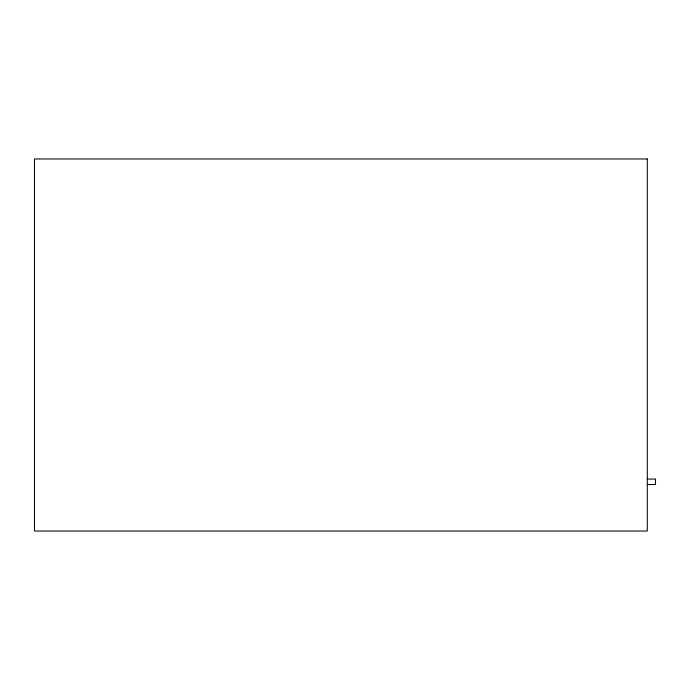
<?xml version="1.0" encoding="UTF-8"?>
<svg xmlns="http://www.w3.org/2000/svg" width="690" height="690" viewBox="0 0 690 690"><rect width="100%" height="100%" fill="white"/><g stroke="black" fill="none" stroke-linecap="round" stroke-linejoin="round"><path stroke-width="1.03" d="M647.289 479.05L655.5 479.05L655.5 484.518L647.289 484.518M647.289 158.976L34.5 158.976L34.5 531.024L647.289 531.024L647.289 158.976"/></g></svg>
